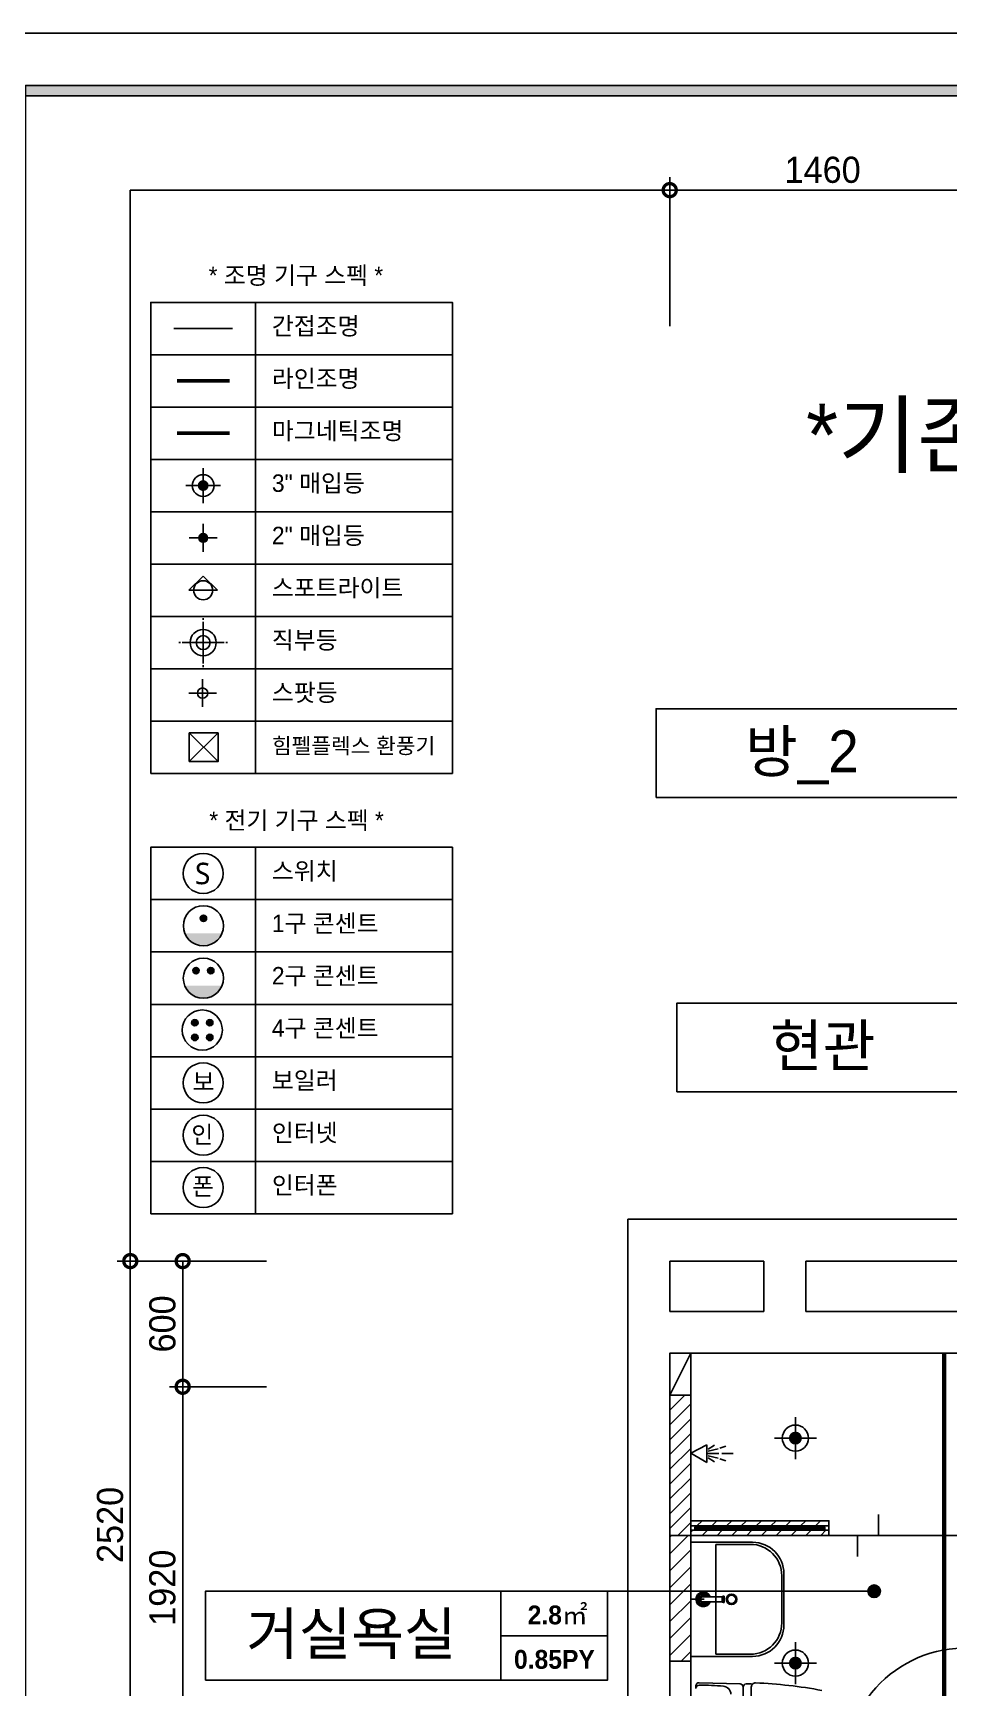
# Model space of a CAD drawing. Header units: millimetres. Extents: x 144680 to 236290, y -190947 to -149396.
# Drawn here: x 214893 to 219265, y -170068 to -162165 of the extents above; entities that cross this region are included whole.
import ezdxf
from ezdxf.enums import TextEntityAlignment as Align

# ---------------------------------------------------------------- set-up
doc = ezdxf.new("R2010")
doc.units = ezdxf.units.MM
doc.header["$LTSCALE"] = 100
doc.linetypes.add('HID', pattern=[2.5, 1.5, -1])
for name, color, linetype in [('0-ELC TEXT', 7, 'Continuous'), ('03-TEXT', 3, 'Continuous'), ('03-WAL NEW', 3, 'Continuous'), ('06-FUR', 6, 'Continuous'), ('06-LIGHT', 4, 'Continuous'), ('07-DIM WAL', 5, 'Continuous'), ('3.기호.계단선', 30, 'Continuous'), ('_LIBR', 4, 'Continuous'), ('BATH', 4, 'Continuous'), ('CEIL-DOOR', 6, 'Continuous'), ('CEIL-LIGHT', 7, 'Continuous'), ('CO-BATH', 6, 'Continuous'), ('fin', 9, 'Continuous'), ('FORM(YOURNAME)-1', 1, 'Continuous'), ('FORM(YOURNAME)-11', 1, 'Continuous'), ('HAT', 8, 'Continuous'), ('RC-LIGHT', 7, 'Continuous'), ('SYM', 94, 'Continuous'), ('U-LANP', 6, 'Continuous'), ('설비', 140, 'Continuous')]:
    doc.layers.add(name, color=color, linetype=linetype)
doc.styles.add('YOURNAME', font='HY울릉도M.TTF')
doc.styles.add('넥슨고딕', font='NEXONLv1GothicBold.ttf')
doc.styles.add('스타일1', font='HY울릉도M.TTF')
doc.styles.add('코레일둥고', font='Korail_Round_Gothic_Medium.ttf')
doc.dimstyles.new('50', dxfattribs={"dimscale": 50, "dimtxt": 2.5, "dimasz": 2.5, "dimexe": 1.25, "dimexo": 2, "dimtad": 1, "dimdec": 0, "dimtxsty": '스타일1', "dimblk": 'DOTSMALL', "dimcen": 2.5, "dimclrd": 1, "dimclre": 1, "dimclrt": 2, "dimadec": 0, "dimazin": 0, "dimtfac": 1, "dimtix": 1, "dimtmove": 0, "dimatfit": 3, "dimldrblk": 'DOTSMALL', "dimfxl": 1.25, "dimarcsym": 0})

# ---------------------------------------------------------------- blocks, each defined once
blk = doc.blocks.new('hallogen')
h = blk.add_hatch(color=256)
h.dxf.hatch_style = 1
edge = h.paths.add_edge_path()
edge.add_arc((48591.7, 60854.3), 31.2, 0, 360, ccw=False)
at = {"color": 1, "linetype": 'Continuous'}
for p, q in [((48591.7, 60954.3), (48591.7, 60754.3)), ((48691.7, 60854.3), (48491.7, 60854.3))]:
    blk.add_line(p, q, dxfattribs=at)
at = {"color": 4, "linetype": 'Continuous'}
blk.add_circle((48591.7, 60854.3), 62.5, dxfattribs=at)
blk = doc.blocks.new('1')
at = {"linetype": 'Continuous'}
h = blk.add_hatch(color=4, dxfattribs=at)
h.dxf.hatch_style = 1
edge = h.paths.add_edge_path()
edge.add_arc((11539653, -14273504), 37.5, 0, 360)
at = {"color": 1, "linetype": 'Continuous'}
for p, q in [((11539653, -14273637), (11539653, -14273370)), ((11539520, -14273504), (11539787, -14273504))]:
    blk.add_line(p, q, dxfattribs=at)
at = {"color": 4, "linetype": 'Continuous'}
for radius in [41.5, 37.5]:
    blk.add_circle((11539653, -14273504), radius, dxfattribs=at)
blk = doc.blocks.new('매입등')
at = {"layer": 'HAT', "color": 1}
for p, q in [((0, 140), (0, 130)), ((0, 120), (0, -120)), ((-140, 0), (-130, 0)), ((120, 0), (-120, 0)), ((140, 0), (130, 0)), ((-140, 0), (-130, 0)), ((0, -140), (0, -130))]:
    blk.add_line(p, q, dxfattribs=at)
blk.add_circle((0, 0), 40, dxfattribs=at)
at = {"layer": 'U-LANP'}
blk.add_circle((0, 0), 75, dxfattribs=at)
blk = doc.blocks.new('A$C59950440')
at = {"layer": 'CEIL-DOOR'}
blk.add_blockref('매입등', (140, 140), dxfattribs=at)
blk = doc.blocks.new('SW')
at = {"layer": '설비', "color": 140}
blk.add_circle((11533254, -14277699), 184, dxfattribs=at)
at = {"layer": '설비', "color": 140, "insert": (11533320, -14277601), "char_height": 197.14, "width": 314.33, "attachment_point": 3, "style": '코레일둥고'}
blk.add_mtext('{\\fMalgun Gothic|b0|i0|c129|p50;S}', dxfattribs=at)
blk = doc.blocks.new('egoo')
at = {"layer": '설비'}
h = blk.add_hatch(color=140, dxfattribs=at)
edge = h.paths.add_edge_path()
edge.add_arc((1015645, 443434), 22.3, 0, 360)
h = blk.add_hatch(color=140, dxfattribs=at)
edge = h.paths.add_edge_path()
edge.add_arc((1015748, 443434), 22.3, 0, 360)
h = blk.add_hatch(color=140, dxfattribs=at)
edge = h.paths.add_edge_path()
edge.add_line((1015826, 443329), (1015567, 443329))
edge.add_ellipse((1015696, 443381), major_axis=(99, 99), ratio=1, start_angle=156.9578, end_angle=293.0422)
at = {"layer": '설비', "color": 140}
for centre, radius in [((1015696, 443381), 140), ((1015645, 443434), 22.3), ((1015748, 443434), 22.3)]:
    blk.add_circle(centre, radius, dxfattribs=at)
blk = doc.blocks.new('DLSXJSPT')
at = {"layer": '설비', "color": 140}
blk.add_circle((242956, 103418.4), 115, dxfattribs=at)
at = {"layer": '설비', "color": 140, "style": '코레일둥고'}
blk.add_text('인', height=100, dxfattribs=at).set_placement((242888.1, 103372))
blk = doc.blocks.new('DLSXJVHS')
at = {"layer": '설비', "color": 140}
blk.add_circle((236550.8, 103607.8), 115, dxfattribs=at)
at = {"layer": '설비', "color": 140, "style": '코레일둥고'}
blk.add_text('폰', height=100, dxfattribs=at).set_placement((236486.9, 103564.3))
blk = doc.blocks.new('DLFRN')
at = {"layer": '설비'}
h = blk.add_hatch(color=140, dxfattribs=at)
edge = h.paths.add_edge_path()
edge.add_arc((236552.3, 104850.7), 18.3, 0, 360)
h = blk.add_hatch(color=140, dxfattribs=at)
edge = h.paths.add_edge_path()
edge.add_line((236658.9, 104764.8), (236445.6, 104764.8))
edge.add_ellipse((236552.3, 104807.8), major_axis=(81.3, 81.3), ratio=1, start_angle=156.95778, end_angle=293.04222)
at = {"layer": '설비', "color": 140}
for centre, radius in [((236552.3, 104807.8), 115), ((236552.3, 104850.7), 18.3)]:
    blk.add_circle(centre, radius, dxfattribs=at)
blk = doc.blocks.new('QHDLFFJ')
at = {"layer": '설비', "color": 140}
blk.add_circle((236550.8, 104207.8), 115, dxfattribs=at)
at = {"layer": '설비', "color": 140, "style": '코레일둥고'}
blk.add_text('보 ', height=100, dxfattribs=at).set_placement((236489.6, 104163.9))
blk = doc.blocks.new('4RNZHS')
at = {"layer": '설비'}
h = blk.add_hatch(color=140, dxfattribs=at)
edge = h.paths.add_edge_path()
edge.add_arc((244434.2, 96095.3), 18.3, -90, 270, ccw=False)
h = blk.add_hatch(color=140, dxfattribs=at)
edge = h.paths.add_edge_path()
edge.add_arc((244520, 96095.3), 18.3, 270, 630)
h = blk.add_hatch(color=140, dxfattribs=at)
edge = h.paths.add_edge_path()
edge.add_arc((244434.2, 96011.2), 18.3, -90, 270, ccw=False)
h = blk.add_hatch(color=140, dxfattribs=at)
edge = h.paths.add_edge_path()
edge.add_arc((244520, 96011.2), 18.3, 270, 630)
at = {"layer": '설비', "color": 140}
for centre, radius in [((244477.1, 96053.3), 115), ((244434.2, 96095.3), 18.3), ((244520, 96095.3), 18.3), ((244434.2, 96011.2), 18.3), ((244520, 96011.2), 18.3)]:
    blk.add_circle(centre, radius, dxfattribs=at)
blk = doc.blocks.new('vudauseeh')
at = {"layer": '_LIBR', "linetype": 'Continuous'}
blk.add_arc((136070.2, -170450.2), 572.4, 85.01362, 184.98638, dxfattribs=at)
at = {"layer": 'SYM', "color": 2}
for p, q in [((134460, -167830), (134460, -175230)), ((134460, -167830), (136710, -167830)), ((134660, -168030), (134660, -168270)), ((134660, -168030), (135110, -168030)), ((135110, -168030), (135110, -168270)), ((135310, -168030), (135310, -168270)), ((135310, -168030), (136120, -168030)), ((134660, -168270), (135110, -168270)), ((135310, -168270), (136120, -168270)), ((134660, -168470), (134660, -170550)), ((134660, -168470), (136120, -168470))]:
    blk.add_line(p, q, dxfattribs=at)
blk = doc.blocks.new('cjswjdeh2')
h = blk.add_hatch()
h.set_pattern_fill('ANSI31', color=8, scale=18)
h.set_pattern_definition([(45, (205222.234, -165570), (-40.41115, 40.41115), [])])
h.paths.add_polyline_path([(220312.9, -167023.5), (220212.9, -167023.5), (220212.9, -167623.5), (220312.9, -167623.5)])
h.paths.add_polyline_path([(232012.9, -165283.5), (231912.9, -165283.5), (231912.9, -165298.5), (231912.9, -165813.5), (232012.9, -165813.5)])
at = {"layer": '03-WAL NEW', "transparency": 33554687}
h = blk.add_hatch(dxfattribs=at)
h.set_pattern_fill('_USER', color=256, scale=50, angle=45, double=1, pattern_type=0)
h.set_pattern_definition([(45, (12241.99, -260658.273), (-35.355339, 35.355339), [])])
h.paths.add_polyline_path([(220312.9, -166853.5), (220312.9, -166513.5), (220312.9, -166353.5), (220212.9, -166353.5), (220212.9, -167023.5), (220312.9, -167023.5)])
h = blk.add_hatch(dxfattribs=at)
h.set_pattern_fill('_USER', color=256, scale=50, angle=45, double=1, pattern_type=0)
h.set_pattern_definition([(45, (1301.99, -262523.273), (-35.355339, 35.355339), [])])
h.paths.add_polyline_path([(220312.9, -166998.5), (220312.9, -167023.5), (220972.9, -167023.5), (220972.9, -166998.5), (220942.9, -166998.5), (220342.9, -166998.5)])
h.paths.add_polyline_path([(220972.9, -166953.5), (220312.9, -166953.5), (220312.9, -166978.5), (220342.9, -166978.5), (220942.9, -166978.5), (220972.9, -166978.5)])
at = {"color": 8}
for p, q in [((220312.9, -167023.5), (221672.9, -167023.5)), ((220312.9, -167328.7), (220377.9, -167328.7))]:
    blk.add_line(p, q, dxfattribs=at)
blk.add_lwpolyline([(221209, -166923.5), (221209, -167023.5), (221109, -167023.5), (221109, -167123.5)], dxfattribs=at)
at = {"layer": '03-WAL NEW', "transparency": 33554687}
for p, q in [((220212.9, -167023.5), (220312.9, -167023.5)), ((220212.9, -167623.5), (220312.9, -167623.5))]:
    blk.add_line(p, q, dxfattribs=at)
blk.add_lwpolyline([(220212.9, -168233.5), (220312.9, -168233.5), (220312.9, -166353.5), (220212.9, -166353.5)], close=True, dxfattribs=at)
blk.add_lwpolyline([(220972.9, -167023.5), (220312.9, -167023.5), (220312.9, -166953.5), (220972.9, -166953.5), (220972.9, -167023.5)], dxfattribs=at)
at = {"layer": '06-FUR', "color": 8}
blk.add_line((220312.9, -166153.5), (220212.9, -166353.5), dxfattribs=at)
blk.add_lwpolyline([(220312.9, -166353.5), (220212.9, -166353.5), (220212.9, -166153.5), (220312.9, -166153.5)], close=True, dxfattribs=at)
at = {"layer": 'BATH', "color": 8}
for p, q in [((220312.9, -166631), (220390.5, -166591.3)), ((220390.5, -166591.3), (220390.5, -166675.4)), ((220397, -166612.1), (220427, -166593.2)), ((220451.7, -166606.3), (220480.4, -166597.8)), ((220390.5, -166675.4), (220312.9, -166631)), ((220394.4, -166632.3), (220447, -166632.3)), ((220396.3, -166621.9), (220444.6, -166609.5)), ((220396.3, -166642.8), (220444.6, -166655.2)), ((220397, -166652.6), (220427, -166671.5)), ((220451.7, -166658.4), (220480.4, -166666.9)), ((220461.5, -166632.3), (220515, -166632.3))]:
    blk.add_line(p, q, dxfattribs=at)
at = {"layer": 'CO-BATH', "color": 8}
for p, q in [((220332.9, -166986), (220952.9, -166986)), ((220332.9, -166991), (220952.9, -166991)), ((220607.9, -167056.2), (220312.9, -167056.2)), ((220312.9, -167056.2), (220312.9, -167601.2)), ((220597.9, -167066.2), (220432.9, -167066.2)), ((220432.9, -167066.2), (220432.9, -167591.2)), ((220747.9, -167441.2), (220747.9, -167216.2)), ((220757.9, -167451.2), (220757.9, -167206.2)), ((220372.9, -167316.2), (220463.4, -167316.2)), ((220372.9, -167341.2), (220463.4, -167341.2)), ((220463.4, -167315.2), (220468.4, -167315.2)), ((220463.4, -167342.2), (220463.4, -167315.2)), ((220463.4, -167342.2), (220468.4, -167342.2)), ((220468.4, -167314.2), (220473.4, -167314.2)), ((220468.4, -167343.2), (220468.4, -167314.2)), ((220468.4, -167343.2), (220473.4, -167343.2)), ((220473.4, -167343.2), (220473.4, -167314.2)), ((220312.9, -167601.2), (220607.9, -167601.2)), ((220432.9, -167591.2), (220597.9, -167591.2))]:
    blk.add_line(p, q, dxfattribs=at)
for points in [[(220312.9, -166978.5), (220312.9, -166998.5), (220972.9, -166998.5), (220972.9, -166978.5)], [(220312.9, -166978.5), (220342.9, -166978.5), (220342.9, -166983.5), (220332.9, -166983.5), (220332.9, -166993.5), (220342.9, -166993.5), (220342.9, -166998.5), (220312.9, -166998.5)], [(220972.9, -166978.5), (220942.9, -166978.5), (220942.9, -166983.5), (220952.9, -166983.5), (220952.9, -166993.5), (220942.9, -166993.5), (220942.9, -166998.5), (220972.9, -166998.5)]]:
    blk.add_lwpolyline(points, close=True, dxfattribs=at)
for radius in [25, 20]:
    blk.add_circle((220507.9, -167328.7), radius, dxfattribs=at)
for centre, radius, start, end in [((220597.9, -167216.2), 150, 0, 90), ((220607.9, -167206.2), 150, 0, 90), ((220372.9, -167328.7), 35, 20.92481, 339.07514), ((220372.9, -167328.7), 30, 24.62429, 335.37566), ((220372.9, -167328.7), 25, 29.99998, 329.99998), ((220372.9, -167328.7), 18, 43.98294, 316.01701), ((220372.9, -167328.7), 12.5, 89.99998, 269.99998), ((220597.9, -167441.2), 150, 270, 0), ((220607.9, -167451.2), 150, 270, 0)]:
    blk.add_arc(centre, radius, start, end, dxfattribs=at)
at = {"layer": 'fin', "color": 8}
for p, q in [((220563, -167746.9), (220563, -167927.2)), ((220602.3, -167927.2), (220602.3, -167747.9))]:
    blk.add_line(p, q, dxfattribs=at)
for points in [[(220338, -167754.6), (220338, -167742.2, -0.421209), (220353.4, -167727.2), (220548.4, -167731.9, -0.001659)], [(220563, -167746.9, -0.371724), (220577.7, -167732.5, -0.003515), (220608.7, -167733.3, -0.320541)]]:
    blk.add_lwpolyline(points, format="xyb", dxfattribs=at)
for centre, radius, start, end in [((220354, -167754.6), 16, 90.68841, 180), ((220365.9, -168738.5), 1000, 84.05625, 90.68841), ((220465.3, -167783.7), 40, 2.48709, 84.05625), ((220548, -167746.9), 15, 0, 88.63491), ((220622.3, -167747.9), 20, 87.6667, 180), ((220533.3, -169932), 2205.9, 79.39193, 87.6667)]:
    blk.add_arc(centre, radius, start, end, dxfattribs=at)
blk.add_blockref('vudauseeh', (85552.9, 2316.5))
blk = doc.blocks.new('FORM-ELEVATION')
at = {"layer": 'FORM(YOURNAME)-11'}
h = blk.add_hatch(color=256, dxfattribs=at)
h.dxf.hatch_style = 1
h.paths.add_polyline_path([(-10309, 35708), (71691, 35708), (71691, 35508), (-10309, 35508)])
h.paths.add_polyline_path([(-10309, -21492), (71691, -21492), (71691, -21692), (-10309, -21692)])
at = {"layer": 'Defpoints', "color": 158}
for points in [[(-10309, -21692), (71691, -21692), (71691, 35708), (-10309, 35708)], [(-8309, 33708), (61071, 33708), (61071, -19692), (-8309, -19692)]]:
    blk.add_lwpolyline(points, close=True, dxfattribs=at)
at = {"layer": 'FORM(YOURNAME)-11', "color": 250}
blk.add_lwpolyline([(-11309, -22692), (72691, -22692), (72691, 36708), (-11309, 36708)], close=True, dxfattribs=at)
at = {"layer": 'FORM(YOURNAME)-11'}
blk.add_lwpolyline([(-10309, 35708), (71691, 35708), (71691, 35508), (-10309, 35508)], close=True, dxfattribs=at)
at = {"layer": 'FORM(YOURNAME)-11', "color": 3, "style": 'YOURNAME'}
for tag, height, p in [('1', 450, (71041, -1219)), ('2', 450, (71041, -1863)), ('3', 450, (71041, -3150)), ('4', 450, (71041, -5081)), ('5', 515, (71041, -7398)), ('6', 515, (71041, -9650)), ('7', 515, (71041, -11903)), ('8', 515, (71041, -14155)), ('9', 515, (71041, -16408)), ('10', 515, (66791, -18596)), ('11', 515, (71041, -18660)), ('12', 515, (66791, -20848)), ('13', 515, (71041, -20848))]:
    blk.add_attdef(tag, text='', height=height, dxfattribs=at).set_placement(p, align=Align.MIDDLE_RIGHT)
blk = doc.blocks.new('_DOTSMALL')
at = {"color": 0, "linetype": 'ByBlock', "const_width": 0.5}
blk.add_lwpolyline([(-0.0625, 0, 1), (0.0625, 0, 1)], format="xyb", close=True, dxfattribs=at)
blk = doc.blocks.new('*D110')
at = {"layer": '07-DIM WAL', "color": 1, "lineweight": -2, "transparency": 16777216}
for p, q in [((217932.2, -163565), (217932.2, -162852.5)), ((219392.2, -163565), (219392.2, -162852.5)), ((219392.2, -162915), (217932.2, -162915))]:
    blk.add_line(p, q, dxfattribs=at)
at = {"layer": 'Defpoints', "color": 0, "transparency": 16777216}
for p in [(217932.2, -162915), (217932.2, -163665), (219392.2, -163665)]:
    blk.add_point(p, dxfattribs=at)
at = {"layer": '07-DIM WAL', "color": 1, "lineweight": -2, "transparency": 16777216, "xscale": 125, "yscale": 125, "zscale": 125, "rotation": 180}
blk.add_blockref('_DOTSMALL', (217932.2, -162915), dxfattribs=at)
at = {"layer": '07-DIM WAL', "color": 1, "lineweight": -2, "transparency": 16777216, "xscale": 125, "yscale": 125, "zscale": 125}
blk.add_blockref('_DOTSMALL', (219392.2, -162915), dxfattribs=at)
at = {"layer": '07-DIM WAL', "color": 2, "transparency": 16777216, "insert": (218662.2, -162818.7), "char_height": 125, "attachment_point": 5, "style": '스타일1'}
blk.add_mtext('1460', dxfattribs=at)
blk = doc.blocks.new('*D113')
at = {"layer": '07-DIM WAL', "color": 1, "lineweight": -2, "transparency": 16777216}
for p, q in [((216006.7, -168030), (215294.2, -168030)), ((215356.7, -168030), (215356.7, -170550)), ((216006.7, -170550), (215294.2, -170550))]:
    blk.add_line(p, q, dxfattribs=at)
at = {"layer": 'Defpoints', "color": 0, "transparency": 16777216}
for p in [(216106.7, -168030), (215356.7, -170550), (216106.7, -170550)]:
    blk.add_point(p, dxfattribs=at)
at = {"layer": '07-DIM WAL', "color": 1, "lineweight": -2, "transparency": 16777216, "xscale": 125, "yscale": 125, "zscale": 125}
for p, rotation in [((215356.7, -168030), 90), ((215356.7, -170550), 270)]:
    blk.add_blockref('_DOTSMALL', p, dxfattribs=dict(at, rotation=rotation))
at = {"layer": '07-DIM WAL', "color": 2, "transparency": 16777216, "insert": (215260.5, -169290), "char_height": 125, "attachment_point": 5, "rotation": 90, "style": '스타일1'}
blk.add_mtext('2520', dxfattribs=at)
blk = doc.blocks.new('*D114')
at = {"layer": '07-DIM WAL', "color": 1, "lineweight": -2, "transparency": 16777216}
for p, q in [((216006.7, -168630), (215544.2, -168630)), ((215606.7, -170550), (215606.7, -168630)), ((216006.7, -170550), (215544.2, -170550))]:
    blk.add_line(p, q, dxfattribs=at)
at = {"layer": 'Defpoints', "color": 0, "transparency": 16777216}
for p in [(215606.7, -168630), (216106.7, -168630), (216106.7, -170550)]:
    blk.add_point(p, dxfattribs=at)
at = {"layer": '07-DIM WAL', "color": 1, "lineweight": -2, "transparency": 16777216, "xscale": 125, "yscale": 125, "zscale": 125}
for p, rotation in [((215606.7, -168630), 90), ((215606.7, -170550), 270)]:
    blk.add_blockref('_DOTSMALL', p, dxfattribs=dict(at, rotation=rotation))
at = {"layer": '07-DIM WAL', "color": 2, "transparency": 16777216, "insert": (215510.4, -169590), "char_height": 125, "attachment_point": 5, "rotation": 90, "style": '스타일1'}
blk.add_mtext('1920', dxfattribs=at)
blk = doc.blocks.new('*D115')
at = {"layer": '07-DIM WAL', "color": 1, "lineweight": -2, "transparency": 16777216}
for p, q in [((216006.7, -168030), (215544.2, -168030)), ((215606.7, -168630), (215606.7, -168030)), ((216006.7, -168630), (215544.2, -168630))]:
    blk.add_line(p, q, dxfattribs=at)
at = {"layer": 'Defpoints', "color": 0, "transparency": 16777216}
for p in [(215606.7, -168030), (216106.7, -168030), (216106.7, -168630)]:
    blk.add_point(p, dxfattribs=at)
at = {"layer": '07-DIM WAL', "color": 1, "lineweight": -2, "transparency": 16777216, "xscale": 125, "yscale": 125, "zscale": 125}
for p, rotation in [((215606.7, -168030), 90), ((215606.7, -168630), 270)]:
    blk.add_blockref('_DOTSMALL', p, dxfattribs=dict(at, rotation=rotation))
at = {"layer": '07-DIM WAL', "color": 2, "transparency": 16777216, "insert": (215510.4, -168330), "char_height": 125, "attachment_point": 5, "rotation": 90, "style": '스타일1'}
blk.add_mtext('600', dxfattribs=at)

msp = doc.modelspace()

# ---------------------------------------------------------------- hatches: boundary and pattern name
at = {"layer": '0-ELC TEXT'}
h = msp.add_hatch(color=256, dxfattribs=at)
h.dxf.hatch_style = 1
edge = h.paths.add_edge_path()
edge.add_arc((218908.1, -169606.6), 30, -180, 180, ccw=False)

# ---------------------------------------------------------------- linework, layer by layer
at = {"color": 4}
for p, q in [((215704.5, -164757.9), (215636.3, -164826.1)), ((215772.8, -164826.1), (215704.5, -164757.9)), ((215772.8, -164826.1), (215636.3, -164826.1))]:
    msp.add_line(p, q, dxfattribs=at)
msp.add_circle((215704.5, -164826.1), 45.5, dxfattribs=at)
at = {"layer": '0-ELC TEXT'}
for p, q in [((215954.5, -163451.1), (215954.5, -165701.1)), ((215454.5, -163701.1), (216894.7, -163701.1)), ((215454.5, -163951.1), (216894.7, -163951.1)), ((215454.5, -164201.1), (216894.7, -164201.1)), ((215454.5, -164451.1), (216894.7, -164451.1)), ((215454.5, -164701.1), (216894.7, -164701.1)), ((215454.5, -164951.1), (216894.7, -164951.1)), ((215454.5, -165201.1), (216894.7, -165201.1)), ((215454.5, -165451.1), (216894.7, -165451.1)), ((215454.5, -165701.1), (216894.7, -165701.1)), ((215954.5, -166053.6), (215954.5, -167803.6)), ((215454.5, -166303.6), (216894.7, -166303.6)), ((215454.5, -166553.6), (216894.7, -166553.6)), ((215454.5, -166803.6), (216894.7, -166803.6)), ((215454.5, -167053.6), (216894.7, -167053.6)), ((215454.5, -167303.6), (216894.7, -167303.6)), ((215454.5, -167553.6), (216894.7, -167553.6)), ((215454.5, -167803.6), (216894.7, -167803.6)), ((217126.2, -170031.1), (217126.2, -169606.6)), ((218908.1, -169606.6), (217635.8, -169606.6)), ((217126.2, -169818.9), (217635.8, -169818.9))]:
    msp.add_line(p, q, dxfattribs=at)
for points in [[(215454.5, -165701.1), (215454.5, -163451.1), (216894.7, -163451.1), (216894.7, -165701.1)], [(215454.5, -167803.6), (215454.5, -166053.6), (216894.7, -166053.6), (216894.7, -167803.6)]]:
    msp.add_lwpolyline(points, dxfattribs=at)
for points in [[(217866.6, -165816.5), (219787.4, -165816.5), (219787.4, -165392), (217866.6, -165392)], [(217966.1, -167222), (219886.9, -167222), (219886.9, -166797.5), (217966.1, -166797.5)], [(215715, -170031.1), (217635.8, -170031.1), (217635.8, -169606.6), (215715, -169606.6)]]:
    msp.add_lwpolyline(points, close=True, dxfattribs=at)
msp.add_circle((218908.1, -169606.6), 30, dxfattribs=at)
at = {"layer": '06-LIGHT', "color": 10, "linetype": 'HID', "const_width": 8.33}
msp.add_lwpolyline([(215845.2, -163576.1), (215563.8, -163576.1)], dxfattribs=at)
at = {"layer": '3.기호.계단선', "const_width": 16.7}
msp.add_lwpolyline([(215830.3, -164076.1), (215579, -164076.1)], dxfattribs=at)
at = {"layer": '3.기호.계단선', "color": 10, "linetype": 'HID', "const_width": 20}
msp.add_lwpolyline([(219242.2, -170550), (219242.2, -168470)], dxfattribs=at)
at = {"layer": 'CEIL-LIGHT', "color": 1}
for p, q in [((215701.8, -165251.3), (215701.8, -165383.3)), ((215767.8, -165317.3), (215635.8, -165317.3))]:
    msp.add_line(p, q, dxfattribs=at)
at = {"layer": 'CEIL-LIGHT'}
for p, q in [((215638.4, -165507.1), (215775.9, -165644.6)), ((215775.9, -165507.1), (215638.4, -165644.6))]:
    msp.add_line(p, q, dxfattribs=at)
msp.add_lwpolyline([(215638.4, -165644.6), (215775.9, -165644.6), (215775.9, -165507.1), (215638.4, -165507.1)], close=True, dxfattribs=at)
at = {"layer": 'CEIL-LIGHT', "color": 12}
msp.add_circle((215701.8, -165317.3), 24.8, dxfattribs=at)
at = {"layer": '설비', "color": 140, "const_width": 16.7}
msp.add_lwpolyline([(215830.3, -163826.1), (215579, -163826.1)], dxfattribs=at)

# ---------------------------------------------------------------- block references
msp.add_blockref('cjswjdeh2', (-2280.7, -2316.5))
at = {"layer": '06-LIGHT', "xscale": -1, "rotation": 180}
for p in [(169940.5, -108021.1), (169940.5, -109095.7)]:
    msp.add_blockref('hallogen', p, dxfattribs=at)
at = {"layer": 'FORM(YOURNAME)-1', "xscale": 0.2500000000000001, "yscale": 0.2500000000000001, "zscale": 0.2500000000000001}
msp.add_blockref('FORM-ELEVATION', (217433.9, -171342), dxfattribs=at)
at = {"layer": 'RC-LIGHT'}
for name, p, xscale, yscale, zscale in [('hallogen', (175211.4, -215038), 0.8333333333333334, 0.8333333333333334, 0.8333333333333334), ('1', (6008703.3, 7000837.4), -0.5020080321059824, 0.5020080321059824, 0.5020080321059824), ('A$C59950440', (215821.2, -165192.8), -0.8333333333333334, 0.8333333333333334, 0.8333333333333334)]:
    msp.add_blockref(name, p, dxfattribs=dict(at, xscale=xscale, yscale=yscale, zscale=zscale))
at = {"layer": '설비', "color": 140}
for name, p, xscale, yscale, zscale in [('SW', (-5791198.6, 7270123.2), 0.5208333333333334, 0.5208333333333334, 0.5208333333333334), ('egoo', (-479562.7, -470183.8), 0.6845238224412213, 0.6845238224412213, 0.6845238224412213)]:
    msp.add_blockref(name, p, dxfattribs=dict(at, xscale=xscale, yscale=yscale, zscale=zscale))
at = {"layer": '설비', "xscale": 0.8333333333333334, "yscale": 0.8333333333333334, "zscale": 0.8333333333333334}
for name, p in [('DLFRN', (18578.9, -253768.4)), ('4RNZHS', (11969.5, -246970.8)), ('QHDLFFJ', (18578.9, -254018.4)), ('DLSXJSPT', (13241.2, -253610.6)), ('DLSXJVHS', (18578.9, -254018.4))]:
    msp.add_blockref(name, p, dxfattribs=at)

# ---------------------------------------------------------------- texts
at = {"layer": '0-ELC TEXT', "style": '코레일둥고'}
for s, height, p in [('* 조명 기구 스펙 *', 83.333, (215730.7, -163364.1)), ('간접조명', 83.33, (216032.7, -163606.1)), ('라인조명', 83.33, (216032.7, -163856.1)), ('마그네틱조명', 83.33, (216032.7, -164106.1)), ('3" 매입등', 83.33, (216032.7, -164356.1)), ('2" 매입등', 83.33, (216032.7, -164606.1)), ('스포트라이트', 83.33, (216032.7, -164856.1)), ('직부등', 83.33, (216032.7, -165106.1)), ('스팟등', 83.33, (216032.7, -165356.1)), ('힘펠플렉스 환풍기', 75, (216032.7, -165606.1)), ('* 전기 기구 스펙 *', 83.333, (215733.9, -165966.6)), ('스위치', 83.33, (216032.7, -166208.6)), ('1구 콘센트', 83.33, (216032.7, -166458.6)), ('2구 콘센트', 83.33, (216032.7, -166708.6)), ('4구 콘센트', 83.33, (216032.7, -166958.6)), ('보일러', 83.33, (216032.7, -167208.6)), ('인터넷', 83.33, (216032.7, -167458.6)), ('인터폰', 83.33, (216032.7, -167708.6))]:
    msp.add_text(s, height=height, dxfattribs=at).set_placement(p)
at = {"layer": '03-TEXT', "color": 10, "style": '코레일둥고'}
msp.add_text('*기존전기위치 확인필요*', height=300, dxfattribs=at).set_placement((220672.7, -164234.1), align=Align.CENTER)
at = {"layer": '03-TEXT'}
for s, height, style, p in [('방_2', 200, '코레일둥고', (218563.5, -165695.1)), ('현관', 200, '코레일둥고', (218662.9, -167100.6)), ('2.8㎡', 90, '넥슨고딕', (217397, -169764.8)), ('거실욕실', 200, '코레일둥고', (216411.8, -169909.7)), ('0.85PY', 90, '넥슨고딕', (217381.6, -169977))]:
    msp.add_text(s, height=height, dxfattribs=dict(at, style=style)).set_placement(p, align=Align.CENTER)

# ---------------------------------------------------------------- dimensions: what is measured, and where the dimension line sits
at = {"layer": '07-DIM WAL'}
dim = msp.add_linear_dim(base=(217932.2, -162915), p1=(219392.2, -163665), p2=(217932.2, -163665), dimstyle='50', dxfattribs=at)
dim.commit()
dim.dimension.update_dxf_attribs({"geometry": '*D110', "text_midpoint": (218662.2, -162818.7)})
for base, p1, p2, picture, middle in [((215356.7, -170550), (216106.7, -168030), (216106.7, -170550), '*D113', (215260.5, -169290)), ((215606.7, -168030), (216106.7, -168630), (216106.7, -168030), '*D115', (215510.4, -168330)), ((215606.7, -168630), (216106.7, -170550), (216106.7, -168630), '*D114', (215510.4, -169590))]:
    dim = msp.add_linear_dim(base=base, p1=p1, p2=p2, angle=90, dimstyle='50', dxfattribs=at)
    dim.commit()
    dim.dimension.update_dxf_attribs({"geometry": picture, "text_midpoint": middle})

doc.saveas('drawing.dxf')
